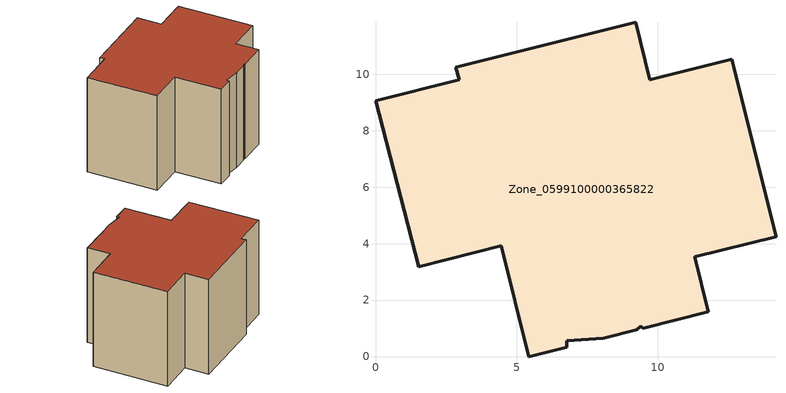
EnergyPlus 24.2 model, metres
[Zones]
Zone_0599100000365822
 floor ground (C_G): 6.77,0.33 5.43,0 4.45,3.92 1.53,3.18 0,9.06 2.96,9.81 2.85,10.24 9.21,11.83 9.72,9.79 12.61,10.52 14.18,4.24 11.3,3.53 11.79,1.59 9.48,1.01 9.4,1.07 9.25,0.95 8.06,0.66 6.77,0.55 z0
 wall outside (C_F): 9.72,9.79 9.21,11.83 2.85,10.24 2.96,9.81 0,9.06 1.53,3.18 4.45,3.92 5.43,0 6.77,0.33 6.77,0.55 8.06,0.66 9.25,0.95 9.4,1.07 9.48,1.01 11.79,1.59 11.3,3.53 14.18,4.24 12.61,10.52 9.72,9.79 z0:8.64
 roof outside (C_R): 5.43,0 6.77,0.33 6.77,0.55 8.06,0.66 9.25,0.95 9.4,1.07 9.48,1.01 11.79,1.59 11.3,3.53 14.18,4.24 12.61,10.52 9.72,9.79 9.21,11.83 2.85,10.24 2.96,9.81 0,9.06 1.53,3.18 4.45,3.92 z8.64
[BUILDING]
Pand.0599100000365822: North Axis=0; Terrain=City; Loads Convergence Tolerance Value=0.04; Temperature Convergence Tolerance Value=0.4; Solar Distribution=FullExterior; Maximum Number of Warmup Days=25; Minimum Number of Warmup Days=1
[Site:Location]
Rotterdam.The.Hague.AP_ZH_NLD Design_Conditions: Latitude=51.96; Longitude=4.45; Time Zone=1; Elevation=-4.5
[SITE:GROUNDTEMPERATURE:BUILDINGSURFACE]
18, 18, 18, 18, 18, 18, 18, 18, 18, 18, 18, 18
[MATERIAL] Thermal Absorptance=0.9; Solar Absorptance=0.7; Visible Absorptance=0.7
Name | Roughness | Thickness | Conductivity | Density | Specific Heat
G.D.1992-2005 | MediumSmooth | 0.15 | 0.06 | 540 | 1210
F.D.1992-2005 | Rough | 0.3 | 0.12 | 1920 | 840
R.D.1992-2005 | MediumRough | 0.2 | 0.08 | 1500 | 1000
[CONSTRUCTION]
C_G: G.D.1992-2005
C_F: F.D.1992-2005
C_R: R.D.1992-2005
[ZONE]
Zone_0599100000365822: Type=1; Multiplier=1; Ceiling Height=Autocalculate; Volume=Autocalculate; Floor Area=autocalculate; Part of Total Floor Area=Yes
[ZONEINFILTRATION:DESIGNFLOWRATE]
Infil_Zone_0599100000365822: Zone or ZoneList or Space or SpaceList=Zone_0599100000365822; Schedule=AlwaysOn; Design Flow Rate Calculation Method=Flow/Area; Flow Rate per Floor Area=0.0021; Constant Term Coefficient=1; Temperature Term Coefficient=0; Velocity Term Coefficient=0; Velocity Squared Term Coefficient=0
[HVACTEMPLATE:ZONE:IDEALLOADSAIRSYSTEM]
Zone_0599100000365822: Maximum Heating Supply Air Temperature=50; Minimum Cooling Supply Air Temperature=13; Maximum Heating Supply Air Humidity Ratio=0.0156; Minimum Cooling Supply Air Humidity Ratio=0.0077; Heating Limit=NoLimit; Cooling Limit=NoLimit; Dehumidification Control Type=ConstantSensibleHeatRatio; Cooling Sensible Heat Ratio=0.7; Dehumidification Setpoint=60; Humidification Control Type=None; Humidification Setpoint=30; Outdoor Air Method=None; Outdoor Air Flow Rate per Person=0.00944; Outdoor Air Flow Rate per Zone Floor Area=0; Outdoor Air Flow Rate per Zone=0; Demand Controlled Ventilation Type=None; Outdoor Air Economizer Type=NoEconomizer; Heat Recovery Type=None; Sensible Heat Recovery Effectiveness=0.7; Latent Heat Recovery Effectiveness=0.65
[ZONECONTROL:THERMOSTAT]
ThermostatControl_Zone_0599100000365822: Zone or ZoneList=Zone_0599100000365822; Control Type Schedule=DualSetpointControlType; Control 1=Thermostat_Zone_0599100000365822; Temperature Difference Between Cutout And Setpoint=0
[THERMOSTATSETPOINT:DUALSETPOINT]
Thermostat_Zone_0599100000365822: Heating Setpoint Temperature Schedule=HeatingSetpoint_Zone_0599100000365822; Cooling Setpoint Temperature Schedule=CoolingSetpoint_Zone_0599100000365822
[SCHEDULE:COMPACT]
HeatingSetpoint_Zone_0599100000365822: Through: 12/31, For: AllDays, Until: 24:00, 21
CoolingSetpoint_Zone_0599100000365822: Through: 12/31, For: AllDays, Until: 24:00, 24
DualSetpointControlType: Through: 12/31, For: AllDays, Until: 24:00, 4
AlwaysOn: Through: 12/31, For: AllDays, Until: 24:00, 1
